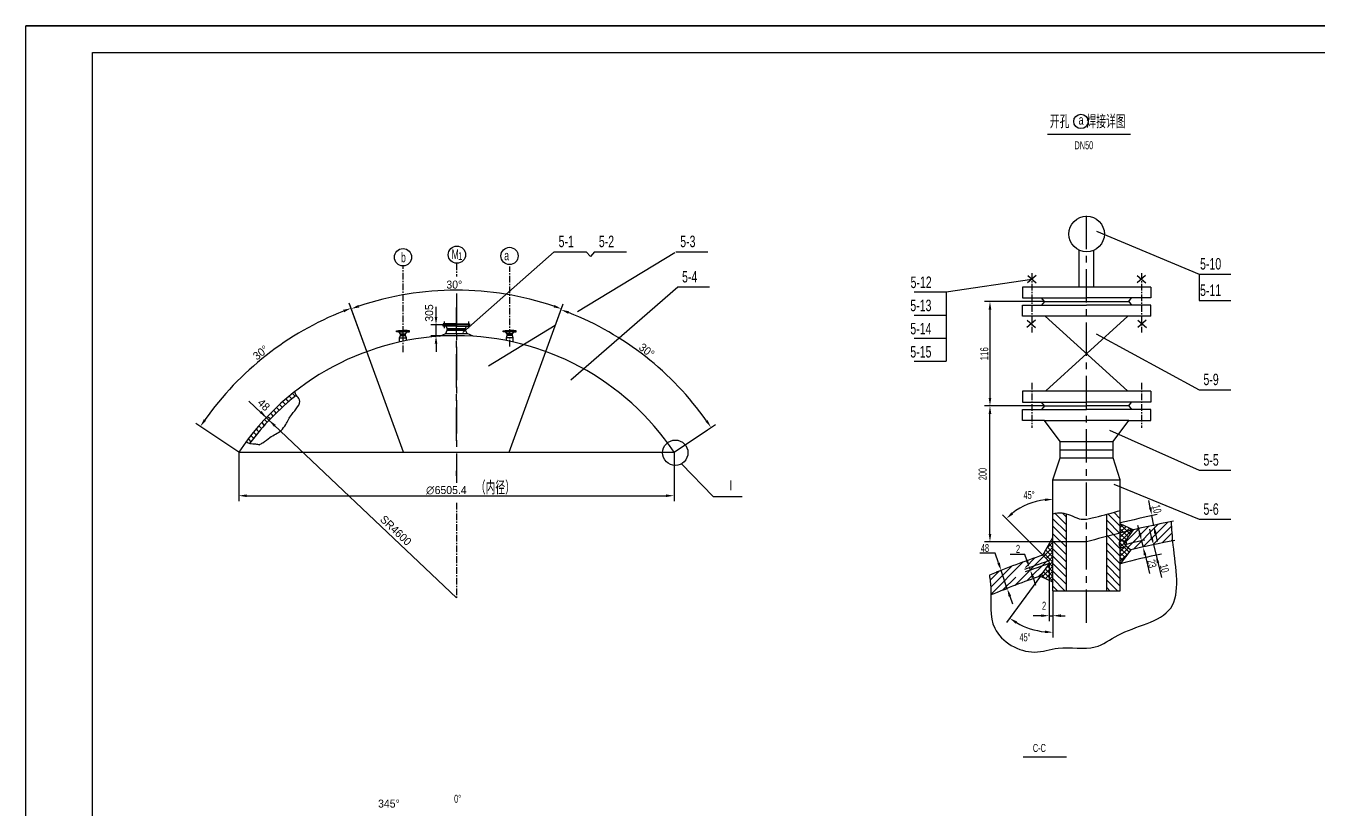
# Model space of a CAD drawing. Header units: millimetres. Extents: x 498745 to 743872, y 17439 to 118325.
# Drawn here: x 645217 to 667032, y 46247 to 59471 of the extents above; entities that cross this region are included whole.
import ezdxf

# ---------------------------------------------------------------- set-up
doc = ezdxf.new("R2010")
doc.units = ezdxf.units.MM
doc.header["$LTSCALE"] = 45
doc.linetypes.add('CENTER', pattern=[2, 1.25, -0.25, 0.25, -0.25])
doc.styles.add('HGCAD', font='HGCAD.SHX', dxfattribs={"width": 0.75, "bigfont": 'HGCADHZ.SHX'})

msp = doc.modelspace()

# ---------------------------------------------------------------- hatches: boundary and pattern name
at = {"ltscale": 2}
h = msp.add_hatch(dxfattribs=at)
h.set_pattern_fill('ANSI31', color=256, scale=22.5, style=0)
h.set_pattern_definition([(315, (623801.45, 63931.07), (-50.51394, -50.51394), [])])
edge = h.paths.add_edge_path()
edge.add_spline(control_points=[(648991.7, 52431.49), (648983.89, 52433.44), (648963.31, 52440.39), (648945.12, 52453.63), (648934.68, 52463.24)], knot_values=[1714.52229165, 1714.52229165, 1714.52229165, 1714.52229165, 1931.77274782, 2304.00113591, 2304.00113591, 2304.00113591, 2304.00113591], degree=3, periodic=0)
edge.add_arc((652478.92, 49829.59), 4415.62, 128.137625, 143.384797, ccw=False)
edge.add_spline(control_points=[(649752.04, 53302.61), (649753.63, 53296.91), (649755.39, 53291.26), (649757.33, 53285.67)], knot_values=[15682.59389636, 15682.59389636, 15682.59389636, 15682.59389636, 15839.7691498, 15839.7691498, 15839.7691498, 15839.7691498], degree=3, periodic=0)
edge.add_spline(control_points=[(649757.33, 53285.67), (649759.24, 53280.22), (649761.33, 53274.82), (649763.63, 53269.5)], knot_values=[15529.01347952, 15529.01347952, 15529.01347952, 15529.01347952, 15682.59389636, 15682.59389636, 15682.59389636, 15682.59389636], degree=3, periodic=0)
edge.add_spline(control_points=[(649763.63, 53269.5), (649766.05, 53263.93), (649768.7, 53258.44), (649771.61, 53253.05)], knot_values=[15368.12471648, 15368.12471648, 15368.12471648, 15368.12471648, 15529.01347952, 15529.01347952, 15529.01347952, 15529.01347952], degree=3, periodic=0)
edge.add_spline(control_points=[(649771.61, 53253.05), (649773.78, 53249.03), (649776.1, 53245.06), (649778.59, 53241.16)], knot_values=[15248.17776628, 15248.17776628, 15248.17776628, 15248.17776628, 15368.12471648, 15368.12471648, 15368.12471648, 15368.12471648], degree=3, periodic=0)
edge.add_arc((652478.92, 49829.59), 4350.93, 128.362443, 143.272457)
h = msp.add_hatch(dxfattribs=at)
h.set_pattern_fill('ANSI31', scale=28.125, style=0)
h.set_pattern_definition([(315, (385271.51, 23073.32), (-63.142426, -63.142426), [])])
edge = h.paths.add_edge_path()
edge.add_spline(control_points=[(662541.05, 51245.75), (662553.64, 51249.54), (662627.72, 51269.07), (662705.53, 51259.9), (662768.88, 51242.33)], knot_values=[854.32069157, 854.32069157, 854.32069157, 854.32069157, 924.4606434, 1264.9339599, 1264.9339599, 1264.9339599, 1264.9339599], degree=3, periodic=0)
edge.add_line((662768.88, 51242.33), (662768.88, 49947.56))
edge.add_line((662768.88, 49947.56), (662541.05, 49947.56))
edge.add_line((662541.05, 49947.56), (662541.05, 51245.75))
edge = h.paths.add_edge_path()
edge.add_spline(control_points=[(663450.46, 51236.57), (663510.89, 51252.62), (663586.28, 51273.24), (663662.77, 51294.64), (663678.29, 51298.7)], knot_values=[2511.10939637, 2511.10939637, 2511.10939637, 2511.10939637, 2847.36009524, 2932.55634126, 2932.55634126, 2932.55634126, 2932.55634126], degree=3, periodic=0)
edge.add_line((663678.29, 51298.7), (663678.29, 49947.56))
edge.add_line((663678.29, 49947.56), (663450.46, 49947.56))
edge.add_line((663450.46, 49947.56), (663450.46, 51236.57))
h = msp.add_hatch(dxfattribs=at)
h.set_pattern_fill('ANSI37', color=256, scale=18, style=0)
h.set_pattern_definition([(45, (648148.95, -131738.487), (-40.411153, 40.411153), []), (135, (648148.95, -131738.487), (-40.411153, -40.411153), [])])
h.paths.add_polyline_path([(662541.05, 50092.02), (662329.49, 50194.72), (662480.88, 50403.08), (662465.34, 50452.39), (662371.3, 50546.99), (662541.05, 50842.19)])
h.paths.add_polyline_path([(663678.29, 51076.46), (663895.76, 50970.89), (663744.37, 50762.54), (663759.91, 50713.23), (663858, 50636.26), (663678.29, 50402.16)])

# ---------------------------------------------------------------- linework, layer by layer
at = {"color": 7, "ltscale": 2}
for p, q in [((645217.26, 32740.6), (645217.26, 59470.6)), ((645217.26, 59470.6), (683017.26, 59470.6)), ((683017.26, 59470.6), (645217.26, 59470.6)), ((652586.78, 54302.83), (654130.67, 55663.49)), ((654522.61, 54653.62), (656163.25, 55651.93)), ((654667.27, 55663.49), (654742.43, 55581.62)), ((654809.73, 55663.49), (654742.43, 55581.62)), ((654412.14, 53499.97), (656213.57, 55068.69)), ((652135.83, 54563.23), (652135.83, 54730.94)), ((652254.7, 54428.23), (652045.83, 54428.23)), ((652135.83, 54245.22), (652135.83, 54428.23)), ((653023.33, 53741.31), (654146.2, 54424.57)), ((652478.92, 54245.22), (652045.83, 54245.22)), ((652135.83, 54110.22), (652135.83, 53975.22)), ((652478.92, 49829.59), (648976.6, 53145.05)), ((648807.46, 52282.78), (648289.2, 52629.07)), ((656150.38, 52282.78), (656712.87, 52658.63)), ((648807.46, 52282.78), (648807.46, 51458.51)), ((656150.38, 52282.78), (656150.38, 51458.51)), ((648942.46, 51548.51), (656015.38, 51548.51)), ((664318.87, 51066.4), (663898.45, 50645.97)), ((664476.74, 51097.97), (664063.09, 50684.32)), ((663996.67, 50996.76), (663748.7, 50748.79)), ((664158.89, 51032.69), (663804.46, 50678.27)), ((664545.23, 51040.19), (664225.34, 50720.29)), ((664552.29, 50920.96), (664385.32, 50753.99)), ((664561.78, 50804.17), (664543.13, 50785.51)), ((661568.07, 50581.03), (661307.63, 50581.03)), ((662041.93, 50431.16), (661495.15, 49884.37)), ((662067.69, 50557.75), (661821.9, 50557.75)), ((662390.76, 50527.41), (661900.79, 50037.44)), ((662238.22, 50501.16), (662077.54, 50340.48)), ((662453.71, 50464.09), (662103.05, 50113.42)), ((661634.82, 50276.61), (661482.29, 50124.09)), ((661840.94, 50356.45), (661492.56, 50008.07)), ((661914.48, 50177.42), (661693.15, 49956.09)), ((662329.49, 50194.72), (661759.08, 49409.68)), ((662379.6, 50263.68), (662300.42, 50184.5)), ((662541.05, 49947.56), (662541.05, 49155.59))]:
    msp.add_line(p, q, dxfattribs=at)
at = {"color": 4, "ltscale": 2}
for p, q in [((646342.26, 33190.6), (646342.26, 59020.6)), ((646342.26, 59020.6), (682567.26, 59020.6)), ((662447.08, 57644.53), (663851.52, 57644.53)), ((654130.67, 55663.49), (654667.27, 55663.49)), ((654809.73, 55663.49), (655346.33, 55663.49)), ((656182.25, 55663.49), (656718.85, 55663.49)), ((662986.4, 55067.46), (662986.4, 55687.58)), ((663232.94, 55067.46), (663232.94, 55687.58)), ((665008.1, 55285.97), (665544.7, 55285.97)), ((665008.1, 55285.97), (665008.1, 54840.73)), ((656213.57, 55068.69), (656750.17, 55068.69)), ((660201.93, 54986.06), (660738.53, 54986.06)), ((662027.03, 55067.46), (662027.03, 54882.62)), ((664192.31, 55067.46), (662027.03, 55067.46)), ((664192.31, 55067.46), (664192.31, 54882.62)), ((662027.03, 54882.62), (663109.67, 54882.62)), ((662027.03, 54574.66), (662027.03, 54759.5)), ((662027.03, 54759.5), (663109.67, 54759.5)), ((662397.44, 54821.06), (662351.23, 54882.62)), ((662397.44, 54821.06), (662351.23, 54759.5)), ((662397.44, 54821.06), (663821.9, 54821.06)), ((662397.44, 54821.06), (663821.9, 54821.06)), ((664192.31, 54882.62), (663109.67, 54882.62)), ((664192.31, 54759.5), (663109.67, 54759.5)), ((663821.9, 54821.06), (663868.11, 54882.62)), ((663821.9, 54821.06), (663868.11, 54759.5)), ((664192.31, 54574.66), (664192.31, 54759.5)), ((665008.1, 54840.73), (665544.7, 54840.73)), ((660201.93, 54595.56), (660738.53, 54595.56)), ((660201.93, 54595.56), (660738.53, 54595.56)), ((664192.31, 54574.66), (662027.03, 54574.66)), ((662412.91, 54574.66), (663798.35, 53317.58)), ((663806.43, 54574.66), (662420.98, 53317.58)), ((651470.66, 54329.8), (651578.92, 54329.8)), ((651470.66, 54311.32), (651470.66, 54329.8)), ((651507.7, 54335.96), (651503.08, 54329.8)), ((651507.7, 54335.96), (651578.92, 54335.96)), ((651650.15, 54335.96), (651578.92, 54335.96)), ((651687.19, 54329.8), (651578.92, 54329.8)), ((651650.15, 54335.96), (651654.77, 54329.8)), ((651687.19, 54311.32), (651687.19, 54329.8)), ((652254.7, 54448.53), (652254.7, 54428.23)), ((652478.84, 54448.53), (652254.7, 54448.53)), ((652254.7, 54407.93), (652254.7, 54428.23)), ((652254.7, 54428.23), (652478.92, 54428.23)), ((652254.7, 54428.23), (652478.92, 54428.23)), ((652478.84, 54407.93), (652254.7, 54407.93)), ((652299.35, 54282.69), (652324.19, 54337.53)), ((652324.19, 54368.77), (652305.62, 54407.93)), ((652324.19, 54353.15), (652324.19, 54368.77)), ((652324.19, 54368.77), (652633.65, 54368.77)), ((652324.19, 54353.15), (652324.19, 54337.53)), ((652324.19, 54353.15), (652478.92, 54353.15)), ((652324.19, 54337.53), (652633.65, 54337.53)), ((652703.15, 54428.23), (652478.92, 54428.23)), ((652703.15, 54428.23), (652478.92, 54428.23)), ((652633.65, 54353.15), (652478.92, 54353.15)), ((652479, 54448.53), (652703.15, 54448.53)), ((652479, 54448.53), (652703.15, 54448.53)), ((652479, 54407.93), (652703.15, 54407.93)), ((652479, 54407.93), (652703.15, 54407.93)), ((652633.65, 54368.77), (652652.22, 54407.93)), ((652633.65, 54353.15), (652633.65, 54368.77)), ((652633.65, 54353.15), (652633.65, 54337.53)), ((652658.49, 54282.69), (652633.65, 54337.53)), ((652703.15, 54448.53), (652703.15, 54428.23)), ((652703.15, 54407.93), (652703.15, 54428.23)), ((653270.66, 54329.8), (653378.92, 54329.8)), ((653270.66, 54311.32), (653270.66, 54329.8)), ((653307.7, 54335.96), (653303.08, 54329.8)), ((653307.7, 54335.96), (653378.92, 54335.96)), ((653450.15, 54335.96), (653378.92, 54335.96)), ((653487.19, 54329.8), (653378.92, 54329.8)), ((653450.15, 54335.96), (653454.77, 54329.8)), ((653487.19, 54311.32), (653487.19, 54329.8)), ((651507.66, 54311.32), (651470.66, 54311.32)), ((651507.66, 54311.32), (651578.92, 54311.32)), ((651534.31, 54275.77), (651507.66, 54311.32)), ((651522.06, 54211.4), (651534.31, 54248.11)), ((651522.06, 54140.29), (651522.06, 54211.4)), ((651522.06, 54211.4), (651635.78, 54211.4)), ((651534.31, 54275.77), (651623.54, 54275.77)), ((651534.31, 54248.11), (651534.31, 54275.77)), ((651534.31, 54261.94), (651623.54, 54261.94)), ((651534.31, 54248.11), (651623.54, 54248.11)), ((651534.31, 54248.11), (651534.31, 54248.11)), ((651650.19, 54311.32), (651578.92, 54311.32)), ((651623.54, 54275.77), (651650.19, 54311.32)), ((651623.54, 54248.11), (651623.54, 54275.77)), ((651635.78, 54211.4), (651623.54, 54248.11)), ((651635.78, 54163.97), (651635.78, 54211.4)), ((651650.19, 54311.32), (651687.19, 54311.32)), ((652197.67, 54236.25), (652299.35, 54282.69)), ((652299.35, 54282.69), (652658.49, 54282.69)), ((652760.17, 54236.25), (652658.49, 54282.69)), ((653307.66, 54311.32), (653270.66, 54311.32)), ((653334.31, 54275.77), (653307.66, 54311.32)), ((653307.66, 54311.32), (653378.92, 54311.32)), ((653322.06, 54211.4), (653334.31, 54248.11)), ((653435.78, 54211.4), (653322.06, 54211.4)), ((653322.06, 54163.97), (653322.06, 54211.4)), ((653423.54, 54275.77), (653334.31, 54275.77)), ((653334.31, 54248.11), (653334.31, 54275.77)), ((653423.54, 54261.94), (653334.31, 54261.94)), ((653423.54, 54248.11), (653334.31, 54248.11)), ((653450.19, 54311.32), (653378.92, 54311.32)), ((653423.54, 54275.77), (653450.19, 54311.32)), ((653423.54, 54248.11), (653423.54, 54275.77)), ((653435.78, 54211.4), (653423.54, 54248.11)), ((653423.54, 54248.11), (653423.54, 54248.11)), ((653435.78, 54140.29), (653435.78, 54211.4)), ((653450.19, 54311.32), (653487.19, 54311.32)), ((660201.93, 54205.06), (660738.53, 54205.06)), ((660201.93, 54205.06), (660738.53, 54205.06)), ((660201.93, 54205.06), (660738.53, 54205.06)), ((660201.93, 53814.57), (660738.53, 53814.57)), ((662027.03, 53310.25), (662027.03, 53125.41)), ((664192.31, 53310.25), (662027.03, 53310.25)), ((664192.31, 53310.25), (664192.31, 53125.41)), ((665008.1, 53336.61), (665544.7, 53336.61)), ((662027.03, 53125.41), (663109.67, 53125.41)), ((662397.44, 53063.85), (662351.23, 53125.41)), ((662397.44, 53063.85), (662351.23, 53002.29)), ((662397.44, 53063.85), (663109.67, 53063.85)), ((664192.31, 53125.41), (663109.67, 53125.41)), ((663821.9, 53063.85), (663109.67, 53063.85)), ((663821.9, 53063.85), (663868.11, 53125.41)), ((663821.9, 53063.85), (663868.11, 53002.29)), ((662027.03, 52817.45), (662027.03, 53002.29)), ((662027.03, 53002.29), (663109.67, 53002.29)), ((662396.99, 52817.45), (662027.03, 52817.45)), ((662663.54, 52461.96), (662396.99, 52817.45)), ((662396.99, 52817.45), (663109.67, 52817.45)), ((664192.31, 53002.29), (663109.67, 53002.29)), ((663822.35, 52817.45), (663109.67, 52817.45)), ((663555.8, 52461.96), (663822.35, 52817.45)), ((663822.35, 52817.45), (664192.31, 52817.45)), ((664192.31, 52817.45), (664192.31, 53002.29)), ((662663.54, 52185.41), (662663.54, 52461.96)), ((662663.54, 52461.96), (663555.8, 52461.96)), ((663555.8, 52185.41), (663555.8, 52461.96)), ((648807.46, 52282.78), (656150.38, 52282.78)), ((662541.05, 51818.23), (662663.54, 52185.41)), ((662663.54, 52323.68), (663555.8, 52323.68)), ((662663.54, 52185.41), (662663.54, 52185.41)), ((662663.54, 52185.41), (663555.8, 52185.41)), ((663678.29, 51818.23), (663555.8, 52185.41)), ((665008.1, 51979.26), (665544.7, 51979.26)), ((662541.05, 49947.56), (662541.05, 51818.23)), ((662541.05, 51818.23), (663678.29, 51818.23)), ((663678.29, 49947.56), (663678.29, 51818.23)), ((656808.72, 51535.41), (657297.84, 51535.41)), ((662768.88, 49947.56), (662768.88, 51242.33)), ((663450.46, 49947.56), (663450.46, 51236.57)), ((663895.76, 50970.89), (663678.29, 51076.46)), ((665008.1, 51150.85), (665544.7, 51150.85)), ((662371.3, 50546.99), (662541.05, 50842.19)), ((663895.76, 50970.89), (663744.37, 50762.54)), ((663858, 50636.26), (663678.29, 50402.16)), ((663759.91, 50713.23), (663744.37, 50762.54)), ((663759.91, 50713.23), (663858, 50636.26)), ((662329.49, 50194.72), (662480.88, 50403.08)), ((662465.34, 50452.39), (662371.3, 50546.99)), ((662465.34, 50452.39), (662480.88, 50403.08)), ((662329.49, 50194.72), (662543.41, 50090.87)), ((662541.05, 49947.56), (663678.29, 49947.56)), ((662041.82, 47148.44), (662771.62, 47148.44))]:
    msp.add_line(p, q, dxfattribs=at)
at = {"color": 1, "linetype": 'CENTER', "ltscale": 10}
for p, q in [((663109.67, 49406.86), (663109.67, 56368.46)), ((652478.92, 54960.14), (652478.92, 51764.44)), ((652478.92, 52474.45), (652478.92, 54719.37))]:
    msp.add_line(p, q, dxfattribs=at)
at = {"ltscale": 2}
for p, q in [((663278.67, 56008.83), (665008.1, 55285.97)), ((660738.53, 54986.06), (662185.33, 55202.66)), ((662258.07, 55262.72), (662112.52, 55138.06)), ((662117.72, 55262.72), (662258.07, 55138.06)), ((664101.62, 55262.72), (663961.27, 55138.06)), ((663961.27, 55262.72), (664106.82, 55138.06)), ((660738.53, 54986.06), (660738.53, 54595.56)), ((660738.53, 54595.56), (660738.53, 54205.06)), ((662247.68, 54509.55), (662102.12, 54384.88)), ((662107.32, 54509.55), (662247.68, 54384.88)), ((663971.66, 54509.55), (664117.22, 54384.88)), ((664112.02, 54509.55), (663971.66, 54384.88)), ((660738.53, 54205.06), (660738.53, 53814.57)), ((663270.76, 54276.83), (665008.1, 53336.61)), ((662397.44, 53063.85), (661389.49, 53063.85)), ((661479.49, 50903.42), (661479.49, 52928.85)), ((663494.64, 52656.12), (665008.1, 51979.26)), ((656276.91, 52087.15), (656808.72, 51535.41)), ((663568.07, 51744.13), (665008.1, 51150.85)), ((664183.59, 51348.11), (664159.34, 51469.25)), ((662371.43, 50547.2), (661692.24, 51226.39)), ((664006.07, 50917.09), (663974.14, 51048.26)), ((664245.02, 51041.21), (664210.08, 51215.74)), ((664206.84, 50851.39), (664174.62, 50982.49)), ((664271.51, 50908.83), (664298.01, 50776.46)), ((663109.67, 50768.42), (661389.49, 50768.42)), ((664038, 50785.92), (664063.58, 50680.87)), ((664239.07, 50720.29), (664303.88, 50456.63)), ((661624.27, 50415.68), (661568.07, 50581.03)), ((662100.74, 50463.85), (662067.69, 50557.75)), ((662479.39, 50413.99), (662479.39, 49435.63)), ((664095.51, 50549.7), (664172.08, 50235.15)), ((664281.88, 50546.11), (664373.96, 50171.54)), ((661667.71, 50287.86), (661582.5, 50258.9)), ((661772.09, 49980.77), (661667.71, 50287.86)), ((662166.62, 50343.92), (662060.66, 50306.63)), ((662181.58, 50301.42), (662075.62, 50264.13)), ((662160.51, 50294.01), (662145.55, 50336.51)), ((661772.09, 49980.77), (661686.88, 49951.81)), ((662205.33, 50166.67), (662250.15, 50039.32)), ((661815.53, 49852.95), (661858.98, 49725.13)), ((662541.05, 49947.56), (662541.05, 49435.63)), ((662344.39, 49525.63), (662209.39, 49525.63)), ((662479.39, 49525.63), (662541.05, 49525.63)), ((662676.05, 49525.63), (662750.17, 49525.63))]:
    msp.add_line(p, q, dxfattribs=at)
at = {"color": 1, "linetype": 'CENTER', "ltscale": 2}
for p, q in [((651578.92, 54293.15), (651578.92, 55413.58)), ((652478.92, 55462.94), (652478.92, 55242.45)), ((653378.92, 54063.89), (653378.92, 55416.2)), ((662185.33, 55298.85), (662185.33, 54301.6)), ((664034, 55298.85), (664034, 54301.6)), ((651578.92, 53970.26), (651578.92, 54355.64)), ((652274.5, 54488.74), (652274.5, 54372.09)), ((652683.34, 54488.74), (652683.34, 54372.09)), ((662185.33, 53452.09), (662185.33, 52692.13)), ((664034, 53452.09), (664034, 52692.13)), ((652478.92, 51426.57), (652478.92, 49829.59))]:
    msp.add_line(p, q, dxfattribs=at)
at = {"color": 7}
for p, q in [((650968.69, 53978.92), (650671.84, 54794.52)), ((650968.69, 53978.92), (650675.41, 54784.7)), ((653989.16, 53978.92), (654282.43, 54784.7)), ((653989.16, 53978.92), (654276.71, 54768.96)), ((648289.2, 52629.07), (648085.8, 52764.98)), ((656712.87, 52658.63), (656849.43, 52749.87))]:
    msp.add_line(p, q, dxfattribs=at)
at = {"linetype": 'Continuous'}
for p, q in [((662397.44, 54821.06), (661389.49, 54821.06)), ((661479.49, 54686.06), (661479.49, 53198.85)), ((662397.44, 53063.85), (661389.49, 53063.85))]:
    msp.add_line(p, q, dxfattribs=at)
at = {"color": 4, "linetype": 'Continuous'}
for p, q in [((651586.03, 52282.78), (650968.69, 53978.92)), ((653371.81, 52282.78), (653989.16, 53978.92))]:
    msp.add_line(p, q, dxfattribs=at)
at = {"color": 1, "linetype": 'CENTER', "ltscale": 6}
msp.add_line((652478.92, 51882.36), (652478.92, 51969.75), dxfattribs=at)
at = {"color": 7, "linetype": 'Continuous'}
for centre, radius in [((663014.09, 57859.34), 121.24), ((651578.67, 55569.72), 145.49), ((652487.82, 55612.46), 145.49), ((653375.52, 55591.15), 145.49)]:
    msp.add_circle(centre, radius, dxfattribs=at)
at = {"color": 4, "ltscale": 2}
msp.add_circle((663109.67, 55960.91), 299.84, dxfattribs=at)
at = {"color": 7, "ltscale": 2}
msp.add_circle((656171.74, 52273.33), 213.46, dxfattribs=at)
at = {"color": 7}
for radius, start, end in [(5183.11, 71.492375, 108.507625), (5193.57, 111.489371, 144.760629), (5166.37, 35.247212, 68.502788)]:
    msp.add_arc((652478.92, 49829.59), radius, start, end, dxfattribs=at)
at = {"color": 4, "ltscale": 2}
for centre, radius, start, end in [((652478.92, 49829.59), 4415.62, 33.75, 146.25), ((652478.92, 49829.59), 4350.93, 128.362443, 143.272457), ((667520.76, 35470.23), 15921.45, 100.663968, 104.006436), ((667520.76, 35470.23), 15602.06, 100.808225, 103.577559), ((667488.32, 35470.23), 15921.45, 108.747102, 112.210944), ((667488.32, 35470.23), 15602.06, 109.308276, 112.589765)]:
    msp.add_arc(centre, radius, start, end, dxfattribs=at)
at = {"ltscale": 2}
for centre, radius, start, end in [((662541.05, 50377.58), 1110.4, 96.970196, 128.029804), ((667520.76, 35470.23), 15921.45, 104.067468, 106.08443)]:
    msp.add_arc(centre, radius, start, end, dxfattribs=at)
at = {"color": 7, "ltscale": 2}
for centre, radius, start, end in [((667520.76, 35488.73), 16066.79, 101.56499, 103.83675), ((667520.76, 35470.23), 15709.83, 102.612807, 103.861843), ((667488.32, 35470.23), 15797.07, 108.534756, 109.686847), ((667488.32, 35470.23), 15752.02, 108.537751, 109.687699), ((667517.99, 35558.79), 15332.72, 101.831356, 104.513386), ((662541.05, 50485.88), 1240.3, 240.237245, 263.760555)]:
    msp.add_arc(centre, radius, start, end, dxfattribs=at)
at = {"ltscale": 2}
for points, knots in [([(649155.56, 52408.83), (649175.59, 52416.31), (649240.01, 52457.22), (649345.94, 52552.62), (649507.6, 52616.82), (649620.26, 52768.71), (649691.24, 52940.21), (649895.85, 53119.18), (649778.3, 53231.16), (649758.4, 53279.8), (649752.04, 53302.61)], [5190.30996972, 5190.30996972, 5190.30996972, 5190.30996972, 5762.19352715, 7089.75056528, 9078.76088745, 10211.90889075, 11956.87644452, 14449.77946249, 15210.91119847, 15839.7691498, 15839.7691498, 15839.7691498, 15839.7691498]), ([(648934.68, 52463.24), (648945.12, 52453.63), (648985.53, 52424.22), (649062.06, 52426.58), (649123.71, 52419.21), (649150.75, 52410.42), (649155.56, 52408.83)], [1714.52229165, 1714.52229165, 1714.52229165, 1714.52229165, 2086.75067974, 3024.16624178, 3633.83472423, 3765.72138802, 3765.72138802, 3765.72138802, 3765.72138802])]:
    msp.add_open_spline(points, degree=3, knots=knots, dxfattribs=at)
at = {"color": 7, "ltscale": 2}
for points, knots in [([(662541.05, 51245.75), (662553.64, 51249.54), (662662.77, 51278.31), (662832.33, 51229.85), (663026.14, 51132.3), (663292.23, 51193.77), (663504.13, 51250.26), (663662.77, 51294.64), (663678.29, 51298.7)], [854.32069157, 854.32069157, 854.32069157, 854.32069157, 924.4606434, 1459.21010255, 1729.33163092, 2058.4363835, 2847.36009524, 2932.55634126, 2932.55634126, 2932.55634126, 2932.55634126]), ([(661469.73, 50210.28), (661482.4, 50135.31), (661515.66, 49834.57), (661418.64, 49232.29), (662123.09, 48819.34), (662680.25, 49037.08), (663254.55, 48913.07), (663728.56, 49324.91), (664787.59, 49470.04), (664579.74, 50494.15), (664546.46, 50989.22), (664542.08, 51116.7)], [1440.28616682, 1440.28616682, 1440.28616682, 1440.28616682, 1844.41875013, 3038.37816677, 4424.75650507, 5148.03534661, 6224.79240375, 7065.22989137, 8832.76292683, 10618.76091431, 11272.22752188, 11272.22752188, 11272.22752188, 11272.22752188])]:
    msp.add_open_spline(points, degree=3, knots=knots, dxfattribs=at)
at = {"ltscale": 2}
msp.add_spline([(663660.95, 50713.57), (663673.02, 50692.48), (663685.08, 50680.43), (663709.2, 50674.4), (663757.45, 50686.45), (663772.53, 50710.56), (663778.56, 50734.67), (663781.58, 50761.79), (663666.98, 50770.83), (663657.94, 50731.65), (663660.95, 50716.59)], degree=3, dxfattribs=at)
at = {"color": 7}
for points in [[(650841.06, 54723.4), (650826.22, 54765.88), (650706.19, 54700.12)], [(654131.62, 54765.88), (654116.78, 54723.4), (654251.65, 54700.12)], [(650568.4, 54683.17), (650584.34, 54641.09), (650702.62, 54709.95)], [(654364.2, 54615.52), (654380.14, 54657.6), (654245.92, 54684.39)], [(648255.63, 52813.5), (648218.54, 52838.99), (648160.63, 52714.98)], [(656716.68, 52823.87), (656679.6, 52798.39), (656774.6, 52699.87)]]:
    msp.add_solid(points, dxfattribs=at)
at = {"linetype": 'Continuous'}
for points in [[(661456.99, 54686.06), (661501.99, 54686.06), (661479.49, 54821.06)], [(661456.99, 53198.85), (661501.99, 53198.85), (661479.49, 53063.85)]]:
    msp.add_solid(points, dxfattribs=at)
at = {"color": 7, "ltscale": 2}
for points in [[(652113.33, 54563.23), (652158.33, 54563.23), (652135.83, 54428.23)], [(652113.33, 54110.22), (652158.33, 54110.22), (652135.83, 54245.22)], [(649161.1, 52944.94), (649192.03, 52977.62), (649274.6, 52868.47)], [(649432.72, 52744.25), (649401.78, 52711.57), (649319.21, 52820.72)], [(648942.46, 51571.01), (648942.46, 51526.01), (648807.46, 51548.51)], [(656015.38, 51571.01), (656015.38, 51526.01), (656150.38, 51548.51)], [(661937.57, 49428.09), (661913.14, 49390.3), (661811.98, 49482.49)], [(662405.02, 49230.47), (662407.47, 49275.4), (662541.05, 49245.59)]]:
    msp.add_solid(points, dxfattribs=at)
at = {"ltscale": 2}
for points in [[(661456.99, 52928.85), (661501.99, 52928.85), (661479.49, 53063.85)], [(662404.93, 51502.23), (662407.67, 51457.32), (662541.05, 51487.98)], [(661871.88, 51235.39), (661842.05, 51269.08), (661755.88, 51162.75)], [(664161.52, 51343.69), (664205.65, 51352.53), (664210.08, 51215.74)], [(661456.99, 50903.42), (661501.99, 50903.42), (661479.49, 50768.42)], [(663984.21, 50911.76), (664027.93, 50922.41), (664038, 50785.92)], [(664184.99, 50846.02), (664228.69, 50856.76), (664239.07, 50720.29)], [(664249.45, 50904.42), (664293.57, 50913.25), (664245.02, 51041.21)], [(664073.65, 50544.38), (664117.37, 50555.02), (664063.58, 50680.87)], [(661602.96, 50408.44), (661645.57, 50422.92), (661667.71, 50287.86)], [(662079.51, 50456.38), (662121.96, 50471.32), (662145.55, 50336.51)], [(664292.26, 50409.64), (664335.96, 50420.38), (664281.88, 50546.11)], [(662184.11, 50159.2), (662226.55, 50174.14), (662160.51, 50294.01)], [(661794.23, 49845.71), (661836.83, 49860.19), (661772.09, 49980.77)], [(662344.39, 49503.13), (662344.39, 49548.13), (662479.39, 49525.63)], [(662676.05, 49503.13), (662676.05, 49548.13), (662541.05, 49525.63)]]:
    msp.add_solid(points, dxfattribs=at)

# ---------------------------------------------------------------- texts
at = {"style": 'HGCAD', "width": 0.7}
for s, p in [('开孔     焊接详图', (662488.8, 57744.1)), ('（内径）', (652805.7, 51570.68))]:
    msp.add_text(s, height=225, dxfattribs=at).set_placement(p)
at = {"color": 2, "linetype": 'Continuous', "style": 'HGCAD', "width": 0.7}
for s, height, p in [('a', 162, (662975.05, 57805.44)), ('b', 162, (651544.69, 55485.49)), ('M', 162, (652397.55, 55538.95)), ('1', 129.6, (652508.71, 55524.83)), ('a', 162, (653285.25, 55517.64))]:
    msp.add_text(s, height=height, dxfattribs=at).set_placement(p)
at = {"color": 7, "style": 'HGCAD', "width": 0.7}
for s, height, p in [('DN50', 135, (662904.87, 57389.84)), ('5-1', 194.4, (654203.02, 55739.1)), ('5-2', 194.4, (654882.08, 55739.1)), ('5-3', 194.4, (656254.6, 55739.1)), ('5-10', 194.4, (665023.68, 55361.58)), ('5-4', 194.4, (656285.92, 55144.29)), ('5-11', 194.4, (665023.68, 54916.33)), ('5-9', 194.4, (665080.45, 53412.21)), ('5-5', 194.4, (665080.45, 52054.87)), ('Ⅰ', 194.4, (657028.58, 51620.76)), ('45°', 135, (662046.17, 51493.13)), ('5-6', 194.4, (665080.45, 51226.45)), ('48', 135, (661326.23, 50599.56)), ('2', 135, (661918.63, 50584.99)), ('2', 135, (662357.64, 49626.2)), ('45%%D', 135, (661977.87, 49094)), ('C-C', 135, (662202.58, 47227.8))]:
    msp.add_text(s, height=height, dxfattribs=at).set_placement(p)
at = {"ltscale": 2, "style": 'HGCAD', "width": 0.7}
for s, p in [('5-12', (660139.62, 55050.15)), ('5-13', (660136.04, 54659.65)), ('5-14', (660136.04, 54269.15)), ('5-15', (660136.04, 53878.66))]:
    msp.add_text(s, height=194.4, dxfattribs=at).set_placement(p)
at = {"color": 7, "linetype": 'Continuous', "style": 'HGCAD'}
msp.add_text('30°', height=135, dxfattribs=at).set_placement((652310.17, 55040.83))
at = {"color": 7, "style": 'HGCAD'}
for s, rotation, p in [('305', 90, (652086.95, 54481.54)), ('48', 316.570011, (649113.03, 53099.32)), ('SR4600', 316.570011, (651180.17, 51134.01))]:
    msp.add_text(s, height=135, rotation=rotation, dxfattribs=at).set_placement(p)
at = {"color": 7, "linetype": 'Continuous', "style": 'HGCAD'}
for rotation, p in [(321.875, (655544.29, 54027.05)), (38.125, (649113.56, 53826.19))]:
    msp.add_text('30°', height=135, rotation=rotation, dxfattribs=at).set_placement(p)
at = {"color": 7, "style": 'HGCAD', "width": 0.7}
for s, rotation, p in [('200', 90, (661422.37, 51811.22)), ('10', 284.046982, (664213.27, 51375.18)), ('23', 284.046982, (664129.71, 50453.75)), ('10', 284.046982, (664341.7, 50375.17))]:
    msp.add_text(s, height=135, rotation=rotation, dxfattribs=at).set_placement(p)
at = {"color": 7, "style": 'HGCAD'}
for s, p in [('∅', (651968.07, 51576.63)), ('6505.4', (652112.26, 51576.63))]:
    msp.add_text(s, height=135, dxfattribs=at).set_placement(p)
at = {"color": 7, "linetype": 'Continuous', "style": 'HGCAD', "width": 0.7}
msp.add_text('0%%D', height=135, dxfattribs=at).set_placement((652440.86, 46371.76))
at = {"linetype": 'Continuous', "style": 'HGCAD'}
msp.add_text('345%%d', height=135, dxfattribs=at).set_placement((651158.53, 46289.93))
at = {"color": 7, "insert": (661383.87, 53942.46), "char_height": 135, "attachment_point": 5, "rotation": 90, "style": 'HGCAD'}
msp.add_mtext('116', dxfattribs=at)

doc.saveas('drawing.dxf')
